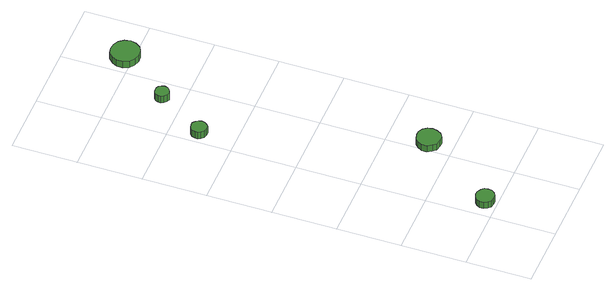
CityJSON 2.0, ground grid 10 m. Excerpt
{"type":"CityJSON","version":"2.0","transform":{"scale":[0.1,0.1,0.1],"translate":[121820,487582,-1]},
"CityObjects":{
"tree1":{"type":"SolitaryVegetationObject","attributes":{"function":"something"},"geometry":[{"type":"MultiSurface","lod":"1","boundaries":[[[0,1,2,3,4,5,6,7,8,9,10,11,12,13,14]],[[15,16,17,18,19,20,21,22,23,24,25,26,27,28,29]],[[0,29,28,1]],[[1,28,27,2]],[[2,27,26,3]],[[3,26,25,4]],[[4,25,24,5]],[[5,24,23,6]],[[6,23,22,7]],[[7,22,21,8]],[[8,21,20,9]],[[9,20,19,10]],[[10,19,18,11]],[[11,18,17,12]],[[12,17,16,13]],[[13,16,15,14]],[[14,15,29,0]]]}]},
"tree2":{"type":"SolitaryVegetationObject","attributes":{"function":"something"},"geometry":[{"type":"MultiSurface","lod":"1","boundaries":[[[30,31,32,33,34,35,36,37,38,39,40,41,42,43,44]],[[45,46,47,48,49,50,51,52,53,54,55,56,57,58,59]],[[30,59,58,31]],[[31,58,57,32]],[[32,57,56,33]],[[33,56,55,34]],[[34,55,54,35]],[[35,54,53,36]],[[36,53,52,37]],[[37,52,51,38]],[[38,51,50,39]],[[39,50,49,40]],[[40,49,48,41]],[[41,48,47,42]],[[42,47,46,43]],[[43,46,45,44]],[[44,45,59,30]]]}]},
"tree3":{"type":"SolitaryVegetationObject","attributes":{"function":"something"},"geometry":[{"type":"MultiSurface","lod":"1","boundaries":[[[60,61,62,63,64,65,66,67,68,69,70,71,72,73,74]],[[75,76,77,78,79,80,81,82,83,84,85,86,87,88,89]],[[60,89,88,61]],[[61,88,87,62]],[[62,87,86,63]],[[63,86,85,64]],[[64,85,84,65]],[[65,84,83,66]],[[66,83,82,67]],[[67,82,81,68]],[[68,81,80,69]],[[69,80,79,70]],[[70,79,78,71]],[[71,78,77,72]],[[72,77,76,73]],[[73,76,75,74]],[[74,75,89,60]]]}]},
"tree4":{"type":"SolitaryVegetationObject","attributes":{"function":"something"},"geometry":[{"type":"MultiSurface","lod":"1","boundaries":[[[90,91,92,93,94,95,96,97,98,99,100,101,102,103,104]],[[105,106,107,108,109,110,111,112,113,114,115,116,117,118,119]],[[90,119,118,91]],[[91,118,117,92]],[[92,117,116,93]],[[93,116,115,94]],[[94,115,114,95]],[[95,114,113,96]],[[96,113,112,97]],[[97,112,111,98]],[[98,111,110,99]],[[99,110,109,100]],[[100,109,108,101]],[[101,108,107,102]],[[102,107,106,103]],[[103,106,105,104]],[[104,105,119,90]]]}]},
"tree5":{"type":"SolitaryVegetationObject","attributes":{"function":"something"},"geometry":[{"type":"MultiSurface","lod":"1","boundaries":[[[120,121,122,123,124,125,126,127,128,129,130,131,132,133,134]],[[135,136,137,138,139,140,141,142,143,144,145,146,147,148,149]],[[120,149,148,121]],[[121,148,147,122]],[[122,147,146,123]],[[123,146,145,124]],[[124,145,144,125]],[[125,144,143,126]],[[126,143,142,127]],[[127,142,141,128]],[[128,141,140,129]],[[129,140,139,130]],[[130,139,138,131]],[[131,138,137,132]],[[132,137,136,133]],[[133,136,135,134]],[[134,135,149,120]]]}]}
},
"vertices":[
[44,20,18],[43,26,18],[39,30,18],[34,33,18],[28,34,18],[22,32,18],[18,28,18],[15,23,18],[15,17,18],[18,11,18],[22,7,18],[28,6,18],[34,6,18],[39,9,18],[43,14,18],[43,14,6],[39,9,6],[34,6,6],[28,6,6],[22,7,6],[18,11,6],[15,17,6],[15,23,6],[18,28,6],[22,32,6],[28,34,6],[34,33,6],[39,30,6],[43,26,6],[44,20,6],
[127,136,26],[125,144,26],[121,150,26],[114,154,26],[107,154,26],[99,152,26],[94,147,26],[90,140,26],[90,132,26],[94,125,26],[99,120,26],[107,118,26],[114,118,26],[121,122,26],[125,129,26],[125,129,14],[121,122,14],[114,118,14],[107,118,14],[99,120,14],[94,125,14],[90,132,14],[90,140,14],[94,147,14],[99,152,14],[107,154,14],[114,154,14],[121,150,14],[125,144,14],[127,136,14],
[26,455,25],[25,460,25],[22,464,25],[18,467,25],[13,467,25],[8,466,25],[4,462,25],[2,457,25],[2,452,25],[4,448,25],[8,444,25],[13,443,25],[18,443,25],[22,446,25],[25,450,25],[25,450,12],[22,446,12],[18,443,12],[13,443,12],[8,444,12],[4,448,12],[2,452,12],[2,457,12],[4,462,12],[8,466,12],[13,467,12],[18,467,12],[22,464,12],[25,460,12],[26,455,12],
[80,532,21],[79,537,21],[76,541,21],[72,543,21],[68,543,21],[64,542,21],[60,539,21],[58,535,21],[58,530,21],[60,526,21],[64,523,21],[68,521,21],[72,522,21],[76,524,21],[79,528,21],[79,528,8],[76,524,8],[72,522,8],[68,521,8],[64,523,8],[60,526,8],[58,530,8],[58,535,8],[60,539,8],[64,542,8],[68,543,8],[72,543,8],[76,541,8],[79,537,8],[80,532,8],
[153,612,20],[151,621,20],[145,629,20],[137,633,20],[128,634,20],[119,632,20],[112,625,20],[108,617,20],[108,607,20],[112,599,20],[119,593,20],[128,590,20],[137,591,20],[145,595,20],[151,603,20],[151,603,8],[145,595,8],[137,591,8],[128,590,8],[119,593,8],[112,599,8],[108,607,8],[108,617,8],[112,625,8],[119,632,8],[128,634,8],[137,633,8],[145,629,8],[151,621,8],[153,612,8]
]}
